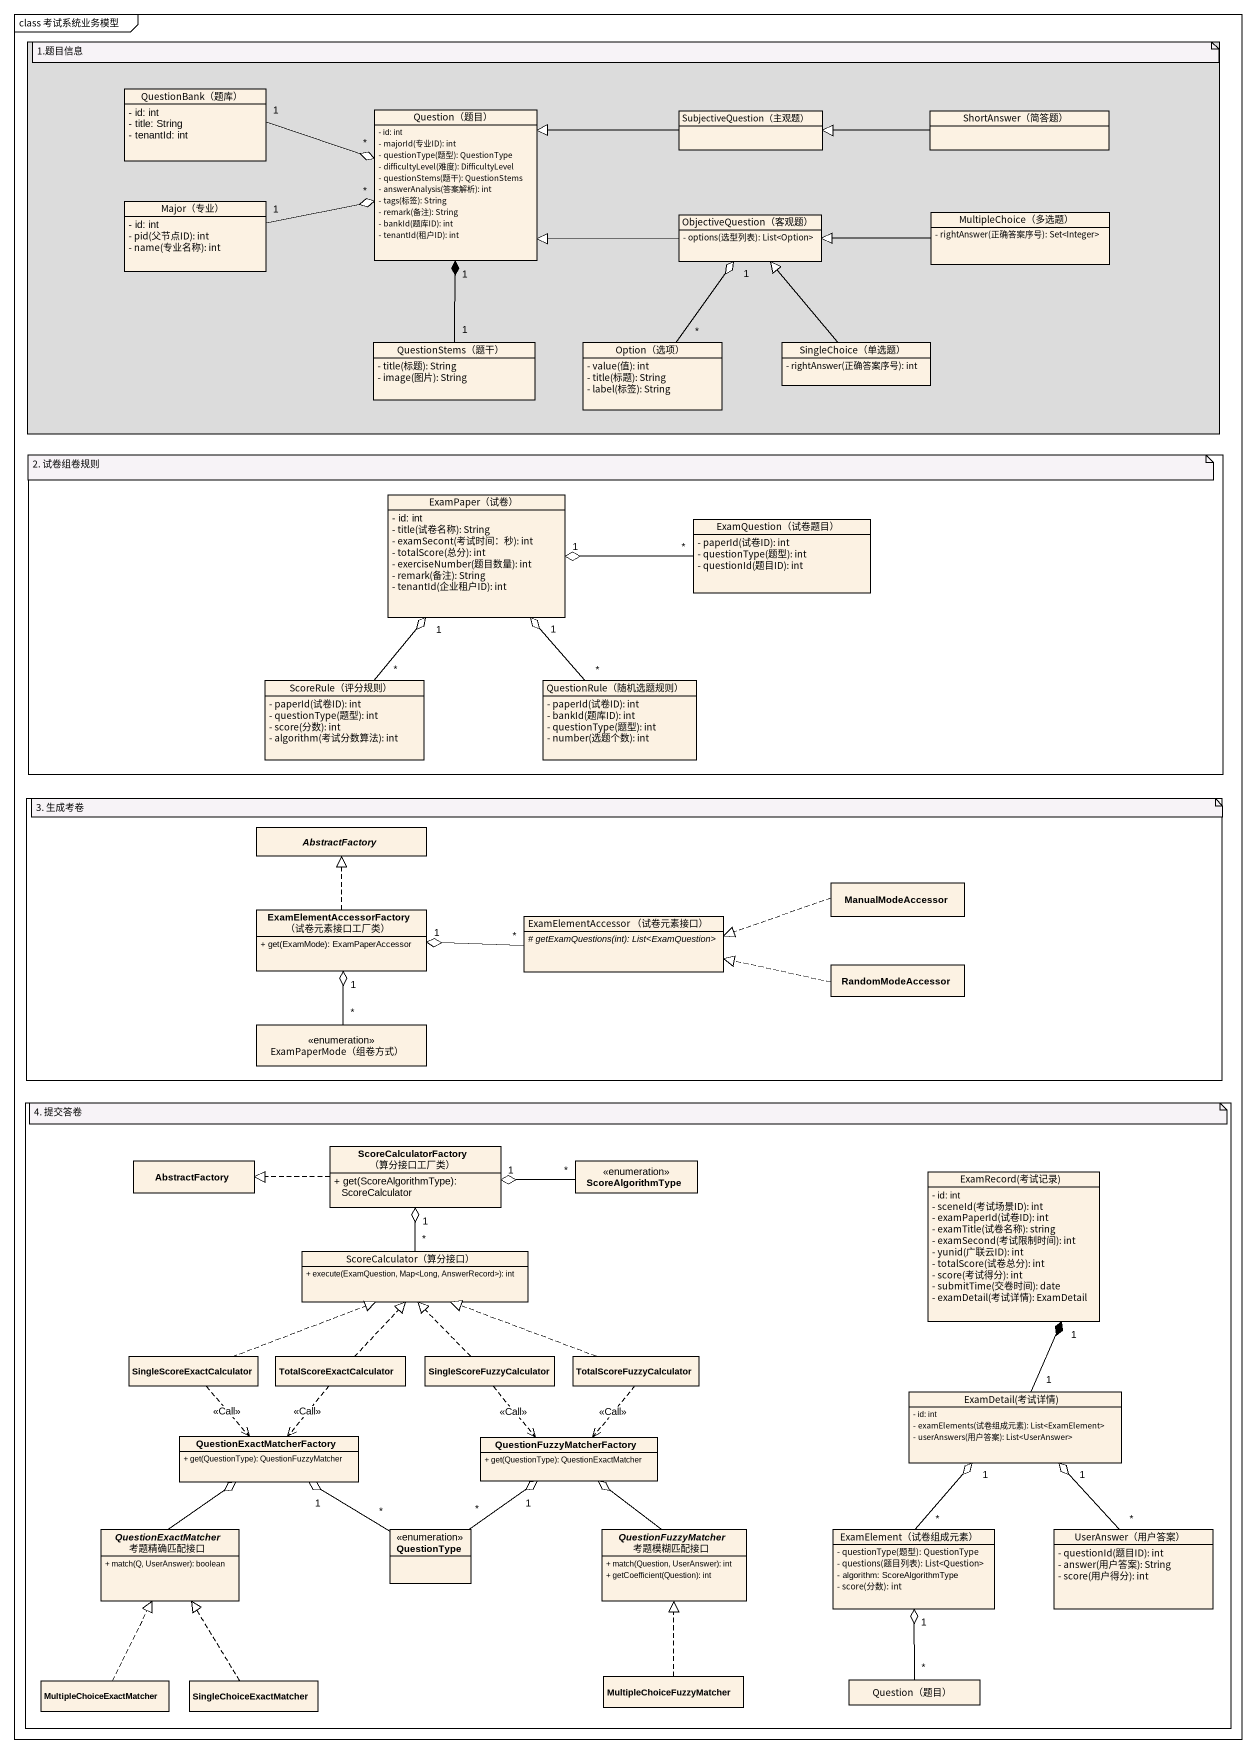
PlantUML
@startuml
mainframe class 考试系统业务模型
hide circle
hide empty members
skinparam classAttributeIconSize 0
rectangle " " as rectangle1 #DCDCDC {
  class "QuestionBank（题库）" as QuestionBank_题库 {
    - id: int
    - title: String
    - tenantId: int
  }
  abstract class "Question（题目）" as Question_题目 {
    - id: int
    {field} - majorId(专业ID): int
    {field} - questionType(题型): QuestionType
    {field} - difficultyLevel(难度): DifficultyLevel
    {field} - questionStems(题干): QuestionStems
    {field} - answerAnalysis(答案解析): int
    {field} - tags(标签): String
    {field} - remark(备注): String
    {field} - bankId(题库ID): int
    {field} - tenantId(租户ID): int
  }
  abstract class "SubjectiveQuestion（主观题）" as SubjectiveQuestion_主观题
  class "ShortAnswer（简答题）" as ShortAnswer_简答题
  class "Major（专业）" as Major_专业 {
    - id: int
    {field} - pid(父节点ID): int
    {field} - name(专业名称): int
  }
  abstract class "ObjectiveQuestion（客观题）" as ObjectiveQuestion_客观题 {
    {field} - options(选型列表): List<Option>
  }
  class "MultipleChoice（多选题）" as MultipleChoice_多选题 {
    {field} - rightAnswer(正确答案序号): Set<Integer>
  }
  class "QuestionStems（题干）" as QuestionStems_题干 {
    {field} - title(标题): String
    {field} - image(图片): String
  }
  class "Option（选项）" as Option_选项 {
    {field} - value(值): int
    {field} - title(标题): String
    {field} - label(标签): String
  }
  class "SingleChoice（单选题）" as SingleChoice_单选题 {
    {field} - rightAnswer(正确答案序号): int
  }
}
rectangle " " as rectangle2 {
  class "ExamPaper（试卷）" as ExamPaper_试卷 {
    - id: int
    {field} - title(试卷名称): String
    {field} - examSecont(考试时间：秒): int
    {field} - totalScore(总分): int
    {field} - exerciseNumber(题目数量): int
    {field} - remark(备注): String
    {field} - tenantId(企业租户ID): int
  }
  class "ExamQuestion（试卷题目）" as ExamQuestion_试卷题目 {
    {field} - paperId(试卷ID): int
    {field} - questionType(题型): int
    {field} - questionId(题目ID): int
  }
  class "ScoreRule（评分规则）" as ScoreRule_评分规则 {
    {field} - paperId(试卷ID): int
    {field} - questionType(题型): int
    {field} - score(分数): int
    {field} - algorithm(考试分数算法): int
  }
  class "QuestionRule（随机选题规则）" as QuestionRule_随机选题规则 {
    {field} - paperId(试卷ID): int
    {field} - bankId(题库ID): int
    {field} - questionType(题型): int
    {field} - number(选题个数): int
  }
}
rectangle " " as rectangle3 {
  abstract class AbstractFactory
  class ManualModeAccessor
  class "ExamElementAccessorFactory （试卷元素接口工厂类）" as ExamElementAccessorFactory {
    + get(ExamMode): ExamPaperAccessor
  }
  abstract class "ExamElementAccessor （试卷元素接口）" as ExamElementAccessor_试卷元素接口 {
    {abstract} # getExamQuestions(int): List<ExamQuestion>
  }
  class RandomModeAccessor
  enum "ExamPaperMode（组卷方式）" as ExamPaperMode_组卷方式
}
rectangle " " as rectangle4 {
  class "AbstractFactory" as AbstractFactory_2
  class "ScoreCalculatorFactory （算分接口工厂类）" as ScoreCalculatorFactory {
    + get(ScoreAlgorithmType): ScoreCalculator
  }
  enum ScoreAlgorithmType
  class "ExamRecord(考试记录)" as ExamRecord_考试记录 {
    - id: int
    {field} - sceneId(考试场景ID): int
    {field} - examPaperId(试卷ID): int
    {field} - examTitle(试卷名称): string
    {field} - examSecond(考试限制时间): int
    {field} - yunid(广联云ID): int
    {field} - totalScore(试卷总分): int
    {field} - score(考试得分): int
    {field} - submitTime(交卷时间): date
    {field} - examDetail(考试详情): ExamDetail
  }
  abstract class "ScoreCalculator（算分接口）" as ScoreCalculator_算分接口 {
    + execute(ExamQuestion, Map<Long, AnswerRecord>): int
  }
  class SingleScoreExactCalculator
  class TotalScoreExactCalculator
  class SingleScoreFuzzyCalculator
  class TotalScoreFuzzyCalculator
  class "ExamDetail(考试详情)" as ExamDetail_考试详情 {
    - id: int
    {field} - examElements(试卷组成元素): List<ExamElement>
    {field} - userAnswers(用户答案): List<UserAnswer>
  }
  class QuestionExactMatcherFactory {
    + get(QuestionType): QuestionFuzzyMatcher
  }
  class QuestionFuzzyMatcherFactory {
    + get(QuestionType): QuestionExactMatcher
  }
  abstract class "QuestionExactMatcher 考题精确匹配接口" as QuestionExactMatcher {
    + match(Q, UserAnswer): boolean
  }
  enum QuestionType
  abstract class "QuestionFuzzyMatcher 考题模糊匹配接口" as QuestionFuzzyMatcher {
    + match(Question, UserAnswer): int
    + getCoefficient(Question): int
  }
  class "ExamElement（试卷组成元素）" as ExamElement_试卷组成元素 {
    {field} - questionType(题型): QuestionType
    {field} - questions(题目列表): List<Question>
    - algorithm: ScoreAlgorithmType
    {field} - score(分数): int
  }
  class "UserAnswer（用户答案）" as UserAnswer_用户答案 {
    {field} - questionId(题目ID): int
    {field} - answer(用户答案): String
    {field} - score(用户得分): int
  }
  class MultipleChoiceExactMatcher
  class SingleChoiceExactMatcher
  class MultipleChoiceFuzzyMatcher
  class "Question（题目）" as Question_题目_2
}
QuestionBank_题库 "1" -right-o "*" Question_题目
SubjectiveQuestion_主观题 -left-|> Question_题目
ShortAnswer_简答题 -left-|> SubjectiveQuestion_主观题
Major_专业 "1" -right-o "*" Question_题目
ObjectiveQuestion_客观题 -left-|> Question_题目
MultipleChoice_多选题 -left-|> ObjectiveQuestion_客观题
QuestionStems_题干 "1" -up-* "1" Question_题目
Option_选项 "*" -up-o "1" ObjectiveQuestion_客观题
SingleChoice_单选题 -up-|> ObjectiveQuestion_客观题
ExamQuestion_试卷题目 "*" -left-o "1" ExamPaper_试卷
ScoreRule_评分规则 "*" -up-o "1" ExamPaper_试卷
QuestionRule_随机选题规则 "*" -up-o "1" ExamPaper_试卷
ManualModeAccessor .left.|> ExamElementAccessor_试卷元素接口
ExamElementAccessorFactory .up.|> AbstractFactory
ExamElementAccessor_试卷元素接口 "*" -left-o "1" ExamElementAccessorFactory
RandomModeAccessor .left.|> ExamElementAccessor_试卷元素接口
ExamPaperMode_组卷方式 "*" -up-o "1" ExamElementAccessorFactory
ScoreCalculatorFactory .left.|> AbstractFactory_2
ScoreAlgorithmType "*" -left-o "1" ScoreCalculatorFactory
ScoreCalculator_算分接口 "*" -up-o "1" ScoreCalculatorFactory
SingleScoreExactCalculator .right.|> ScoreCalculator_算分接口
SingleScoreExactCalculator ..> QuestionExactMatcherFactory : <<Call>>
TotalScoreExactCalculator .up.|> ScoreCalculator_算分接口
TotalScoreExactCalculator ..> QuestionExactMatcherFactory : <<Call>>
SingleScoreFuzzyCalculator .up.|> ScoreCalculator_算分接口
SingleScoreFuzzyCalculator ..> QuestionFuzzyMatcherFactory : <<Call>>
TotalScoreFuzzyCalculator .left.|> ScoreCalculator_算分接口
TotalScoreFuzzyCalculator ..> QuestionFuzzyMatcherFactory : <<Call>>
ExamDetail_考试详情 "1" -up-* "1" ExamRecord_考试记录
QuestionExactMatcher -up-o QuestionExactMatcherFactory
QuestionType "*" -up-o "1" QuestionExactMatcherFactory
QuestionType "*" -up-o "1" QuestionFuzzyMatcherFactory
QuestionFuzzyMatcher -up-o QuestionFuzzyMatcherFactory
ExamElement_试卷组成元素 "*" -up-o "1" ExamDetail_考试详情
UserAnswer_用户答案 "*" -up-o "1" ExamDetail_考试详情
MultipleChoiceExactMatcher .up.|> QuestionExactMatcher
SingleChoiceExactMatcher .up.|> QuestionExactMatcher
MultipleChoiceFuzzyMatcher .up.|> QuestionFuzzyMatcher
Question_题目_2 "*" -up-o "1" ExamElement_试卷组成元素
note as N1
  1.题目信息
end note
note as N2
  2. 试卷组卷规则
end note
note as N3
  3. 生成考卷
end note
note as N4
  4. 提交答卷
end note
@enduml
